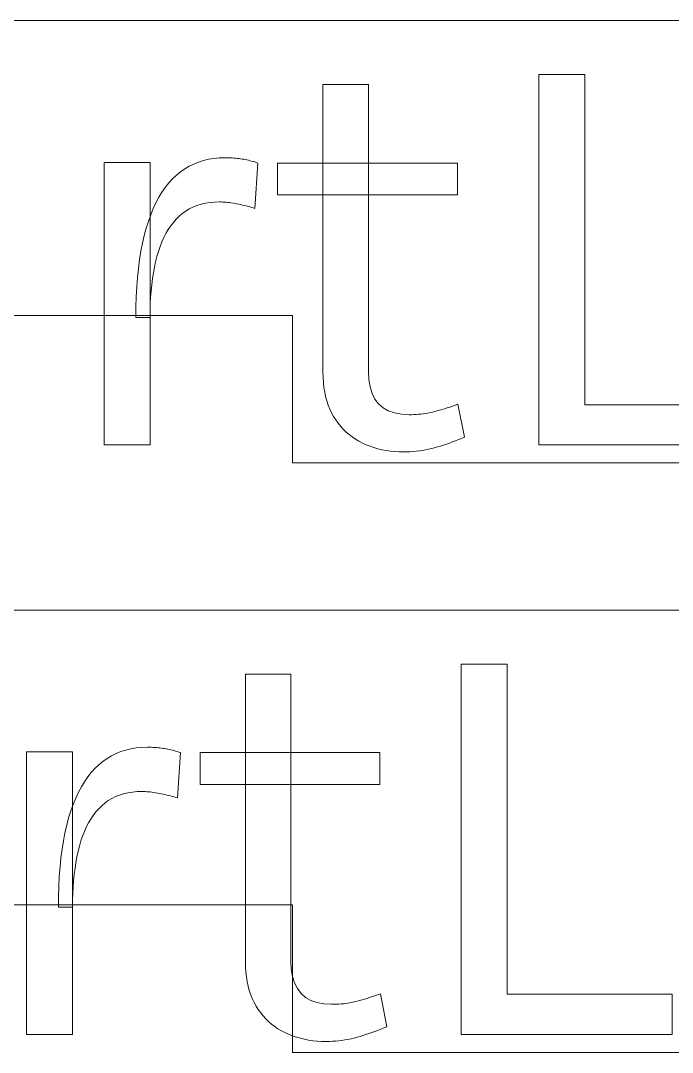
# Model space of a CAD drawing. Extents: x 0 to 393, y 0 to 389.
# Drawn here: x 72.46 to 85.73, y 344 to 365 of the extents above; entities that cross this region are included whole.
import ezdxf

# ---------------------------------------------------------------- set-up
doc = ezdxf.new("R2010")
doc.units = 0
doc.layers.get('0').update_dxf_attribs({"lineweight": 0})

msp = doc.modelspace()

# ---------------------------------------------------------------- linework, layer by layer
for p, q in [((138, 365), (6, 365)), ((83.01, 363.902), (83.946, 363.902)), ((83.01, 356.366), (83.01, 363.902)), ((83.01, 363.902), (83.01, 363.902)), ((83.946, 363.902), (83.946, 357.182)), ((78.618, 357.842), (78.618, 363.698)), ((78.618, 363.698), (79.542, 363.698)), ((79.542, 363.698), (79.542, 357.866)), ((74.16, 356.366), (74.16, 362.114)), ((74.16, 362.114), (75.096, 362.114)), ((75.096, 362.114), (75.096, 356.366)), ((75.892, 362.035), (75.985, 362.081)), ((75.985, 362.081), (76.082, 362.121)), ((76.082, 362.121), (76.183, 362.153)), ((76.183, 362.153), (76.287, 362.178)), ((76.287, 362.178), (76.394, 362.196)), ((76.394, 362.196), (76.505, 362.206)), ((76.505, 362.206), (76.62, 362.21)), ((76.62, 362.21), (76.62, 362.21)), ((76.62, 362.21), (76.658, 362.21)), ((76.658, 362.21), (76.695, 362.209)), ((76.695, 362.209), (76.732, 362.208)), ((76.732, 362.208), (76.768, 362.206)), ((76.768, 362.206), (76.804, 362.203)), ((76.804, 362.203), (76.839, 362.2)), ((76.839, 362.2), (76.873, 362.197)), ((76.873, 362.197), (76.906, 362.193)), ((76.906, 362.193), (76.939, 362.188)), ((76.939, 362.188), (76.971, 362.183)), ((76.971, 362.183), (77.003, 362.177)), ((77.003, 362.177), (77.035, 362.171)), ((77.035, 362.171), (77.067, 362.164)), ((77.067, 362.164), (77.099, 362.157)), ((77.099, 362.157), (77.131, 362.149)), ((77.131, 362.149), (77.163, 362.141)), ((77.163, 362.141), (77.195, 362.132)), ((77.195, 362.132), (77.227, 362.123)), ((77.227, 362.123), (77.26, 362.113)), ((77.292, 362.102), (77.232, 361.178)), ((77.26, 362.113), (77.292, 362.102)), ((77.292, 362.102), (77.292, 362.102)), ((77.694, 361.454), (77.694, 362.102)), ((77.694, 362.102), (81.354, 362.102)), ((81.354, 362.102), (81.354, 361.454)), ((75.554, 361.778), (75.633, 361.853)), ((75.633, 361.853), (75.716, 361.921)), ((75.716, 361.921), (75.802, 361.982)), ((75.802, 361.982), (75.892, 362.035)), ((75.408, 361.606), (75.479, 361.696)), ((75.479, 361.696), (75.554, 361.778)), ((75.277, 361.404), (75.34, 361.509)), ((75.34, 361.509), (75.408, 361.606)), ((81.354, 361.454), (77.694, 361.454)), ((81.354, 361.454), (81.354, 361.454)), ((75.162, 361.174), (75.217, 361.293)), ((75.217, 361.293), (75.277, 361.404)), ((75.971, 361.205), (75.895, 361.167)), ((76.052, 361.237), (75.971, 361.205)), ((76.136, 361.263), (76.052, 361.237)), ((76.224, 361.284), (76.136, 361.263)), ((76.316, 361.298), (76.224, 361.284)), ((76.412, 361.307), (76.316, 361.298)), ((76.512, 361.31), (76.412, 361.307)), ((76.544, 361.31), (76.512, 361.31)), ((76.512, 361.31), (76.512, 361.31)), ((76.576, 361.308), (76.544, 361.31)), ((76.609, 361.306), (76.576, 361.308)), ((76.644, 361.304), (76.609, 361.306)), ((76.678, 361.3), (76.644, 361.304)), ((76.714, 361.296), (76.678, 361.3)), ((76.751, 361.291), (76.714, 361.296)), ((76.788, 361.285), (76.751, 361.291)), ((76.827, 361.278), (76.788, 361.285)), ((76.866, 361.271), (76.827, 361.278)), ((76.905, 361.263), (76.866, 361.271)), ((76.944, 361.255), (76.905, 361.263)), ((76.982, 361.246), (76.944, 361.255)), ((77.02, 361.237), (76.982, 361.246)), ((77.056, 361.228), (77.02, 361.237)), ((77.093, 361.219), (77.056, 361.228)), ((77.129, 361.209), (77.093, 361.219)), ((77.164, 361.199), (77.129, 361.209)), ((75.062, 360.914), (75.11, 361.048)), ((75.11, 361.048), (75.162, 361.174)), ((75.69, 361.019), (75.629, 360.958)), ((75.754, 361.074), (75.69, 361.019)), ((75.823, 361.124), (75.754, 361.074)), ((75.895, 361.167), (75.823, 361.124)), ((77.198, 361.189), (77.164, 361.199)), ((77.232, 361.178), (77.198, 361.189)), ((75.018, 360.773), (75.062, 360.914)), ((75.518, 360.823), (75.468, 360.748)), ((75.572, 360.893), (75.518, 360.823)), ((75.629, 360.958), (75.572, 360.893)), ((74.942, 360.469), (74.978, 360.625)), ((74.978, 360.625), (75.018, 360.773)), ((75.377, 360.584), (75.337, 360.495)), ((75.421, 360.669), (75.377, 360.584)), ((75.468, 360.748), (75.421, 360.669)), ((74.911, 360.306), (74.942, 360.469)), ((75.3, 360.402), (75.267, 360.303)), ((75.337, 360.495), (75.3, 360.402)), ((74.884, 360.136), (74.911, 360.306)), ((75.237, 360.2), (75.21, 360.093)), ((75.267, 360.303), (75.237, 360.2)), ((74.842, 359.773), (74.861, 359.958)), ((74.861, 359.958), (74.884, 360.136)), ((75.186, 359.981), (75.165, 359.866)), ((75.21, 360.093), (75.186, 359.981)), ((74.827, 359.58), (74.842, 359.773)), ((75.147, 359.748), (75.131, 359.625)), ((75.165, 359.866), (75.147, 359.748)), ((74.816, 359.38), (74.827, 359.58)), ((75.131, 359.625), (75.119, 359.499)), ((74.81, 359.173), (74.816, 359.38)), ((75.109, 359.37), (75.102, 359.236)), ((75.119, 359.499), (75.109, 359.37)), ((74.808, 358.958), (74.81, 359.173)), ((75.102, 359.236), (75.097, 359.099)), ((66, 359), (78, 359)), ((75.096, 358.958), (74.808, 358.958)), ((75.097, 359.099), (75.096, 358.958)), ((75.096, 358.958), (75.096, 358.958)), ((75.096, 358.958), (75.096, 358.958)), ((78, 359), (78, 356)), ((78.62, 357.736), (78.618, 357.842)), ((78.618, 357.842), (78.618, 357.842)), ((79.542, 357.866), (79.55, 357.697)), ((78.627, 357.633), (78.62, 357.736)), ((78.637, 357.534), (78.627, 357.633)), ((79.55, 357.697), (79.575, 357.546)), ((78.653, 357.439), (78.637, 357.534)), ((78.672, 357.347), (78.653, 357.439)), ((79.575, 357.546), (79.617, 357.413)), ((78.696, 357.259), (78.672, 357.347)), ((78.724, 357.174), (78.696, 357.259)), ((79.617, 357.413), (79.674, 357.298)), ((79.674, 357.298), (79.749, 357.2)), ((78.756, 357.093), (78.724, 357.174)), ((78.793, 357.016), (78.756, 357.093)), ((78.834, 356.942), (78.793, 357.016)), ((79.749, 357.2), (79.84, 357.12)), ((79.84, 357.12), (79.948, 357.058)), ((79.948, 357.058), (80.072, 357.014)), ((80.072, 357.014), (80.213, 356.987)), ((80.66, 356.997), (80.707, 357.004)), ((80.707, 357.004), (80.754, 357.013)), ((80.754, 357.013), (80.801, 357.022)), ((80.801, 357.022), (80.847, 357.032)), ((80.847, 357.032), (80.894, 357.043)), ((80.894, 357.043), (80.942, 357.056)), ((80.942, 357.056), (80.991, 357.069)), ((80.991, 357.069), (81.041, 357.084)), ((81.041, 357.084), (81.092, 357.099)), ((81.092, 357.099), (81.145, 357.116)), ((81.145, 357.116), (81.198, 357.134)), ((81.198, 357.134), (81.253, 357.153)), ((81.253, 357.153), (81.309, 357.173)), ((81.309, 357.173), (81.366, 357.194)), ((81.366, 357.194), (81.366, 357.194)), ((81.366, 357.194), (81.498, 356.522)), ((83.946, 357.182), (87.306, 357.182)), ((78.879, 356.872), (78.834, 356.942)), ((78.927, 356.805), (78.879, 356.872)), ((78.978, 356.742), (78.927, 356.805)), ((80.213, 356.987), (80.37, 356.978)), ((80.37, 356.978), (80.419, 356.979)), ((80.37, 356.978), (80.37, 356.978)), ((80.419, 356.979), (80.468, 356.98)), ((80.468, 356.98), (80.516, 356.983)), ((80.516, 356.983), (80.564, 356.987)), ((80.564, 356.987), (80.612, 356.991)), ((80.612, 356.991), (80.66, 356.997)), ((79.032, 356.683), (78.978, 356.742)), ((79.089, 356.627), (79.032, 356.683)), ((79.149, 356.575), (79.089, 356.627)), ((79.213, 356.526), (79.149, 356.575)), ((79.279, 356.481), (79.213, 356.526)), ((79.349, 356.44), (79.279, 356.481)), ((79.422, 356.402), (79.349, 356.44)), ((79.497, 356.368), (79.422, 356.402)), ((81.132, 356.381), (81.071, 356.361)), ((81.193, 356.402), (81.132, 356.381)), ((81.254, 356.424), (81.193, 356.402)), ((81.315, 356.447), (81.254, 356.424)), ((81.376, 356.471), (81.315, 356.447)), ((81.437, 356.496), (81.376, 356.471)), ((81.498, 356.522), (81.437, 356.496)), ((75.096, 356.366), (74.16, 356.366)), ((75.096, 356.366), (75.096, 356.366)), ((79.575, 356.337), (79.497, 356.368)), ((79.654, 356.31), (79.575, 356.337)), ((79.735, 356.287), (79.654, 356.31)), ((79.818, 356.267), (79.735, 356.287)), ((79.903, 356.251), (79.818, 356.267)), ((79.99, 356.238), (79.903, 356.251)), ((80.079, 356.229), (79.99, 356.238)), ((80.169, 356.224), (80.079, 356.229)), ((80.262, 356.222), (80.169, 356.224)), ((80.327, 356.223), (80.262, 356.222)), ((80.262, 356.222), (80.262, 356.222)), ((80.262, 356.222), (80.262, 356.222)), ((80.391, 356.225), (80.327, 356.223)), ((80.455, 356.23), (80.391, 356.225)), ((80.518, 356.235), (80.455, 356.23)), ((80.581, 356.243), (80.518, 356.235)), ((80.643, 356.252), (80.581, 356.243)), ((80.705, 356.263), (80.643, 356.252)), ((80.767, 356.276), (80.705, 356.263)), ((80.828, 356.29), (80.767, 356.276)), ((80.889, 356.306), (80.828, 356.29)), ((80.95, 356.323), (80.889, 356.306)), ((81.01, 356.342), (80.95, 356.323)), ((81.071, 356.361), (81.01, 356.342)), ((87.306, 356.366), (83.01, 356.366)), ((78, 356), (90, 356)), ((138, 353), (6, 353)), ((81.432, 351.902), (82.368, 351.902)), ((81.432, 344.366), (81.432, 351.902)), ((81.432, 351.902), (81.432, 351.902)), ((82.368, 351.902), (82.368, 345.182)), ((77.04, 345.842), (77.04, 351.698)), ((77.04, 351.698), (77.964, 351.698)), ((77.964, 351.698), (77.964, 345.866)), ((72.582, 344.366), (72.582, 350.114)), ((72.582, 350.114), (73.518, 350.114)), ((73.518, 350.114), (73.518, 344.366)), ((74.314, 350.035), (74.407, 350.081)), ((74.407, 350.081), (74.504, 350.121)), ((74.504, 350.121), (74.605, 350.153)), ((74.605, 350.153), (74.709, 350.178)), ((74.709, 350.178), (74.816, 350.196)), ((74.816, 350.196), (74.927, 350.206)), ((74.927, 350.206), (75.042, 350.21)), ((75.042, 350.21), (75.042, 350.21)), ((75.042, 350.21), (75.08, 350.21)), ((75.08, 350.21), (75.117, 350.209)), ((75.117, 350.209), (75.154, 350.208)), ((75.154, 350.208), (75.19, 350.206)), ((75.19, 350.206), (75.226, 350.203)), ((75.226, 350.203), (75.261, 350.2)), ((75.261, 350.2), (75.295, 350.197)), ((75.295, 350.197), (75.328, 350.193)), ((75.328, 350.193), (75.361, 350.188)), ((75.361, 350.188), (75.393, 350.183)), ((75.393, 350.183), (75.425, 350.177)), ((75.425, 350.177), (75.457, 350.171)), ((75.457, 350.171), (75.489, 350.164)), ((75.489, 350.164), (75.521, 350.157)), ((75.521, 350.157), (75.553, 350.149)), ((75.553, 350.149), (75.585, 350.141)), ((75.585, 350.141), (75.617, 350.132)), ((75.617, 350.132), (75.649, 350.123)), ((75.649, 350.123), (75.682, 350.113)), ((75.714, 350.102), (75.654, 349.178)), ((75.682, 350.113), (75.714, 350.102)), ((75.714, 350.102), (75.714, 350.102)), ((76.116, 349.454), (76.116, 350.102)), ((76.116, 350.102), (79.776, 350.102)), ((79.776, 350.102), (79.776, 349.454)), ((74.055, 349.853), (74.138, 349.921)), ((74.138, 349.921), (74.224, 349.982)), ((74.224, 349.982), (74.314, 350.035)), ((73.83, 349.606), (73.901, 349.696)), ((73.901, 349.696), (73.976, 349.778)), ((73.976, 349.778), (74.055, 349.853)), ((73.699, 349.404), (73.762, 349.509)), ((73.762, 349.509), (73.83, 349.606)), ((79.776, 349.454), (76.116, 349.454)), ((79.776, 349.454), (79.776, 349.454)), ((73.584, 349.174), (73.639, 349.293)), ((73.639, 349.293), (73.699, 349.404)), ((74.474, 349.237), (74.393, 349.205)), ((74.558, 349.263), (74.474, 349.237)), ((74.646, 349.284), (74.558, 349.263)), ((74.738, 349.298), (74.646, 349.284)), ((74.834, 349.307), (74.738, 349.298)), ((74.934, 349.31), (74.834, 349.307)), ((74.966, 349.31), (74.934, 349.31)), ((74.934, 349.31), (74.934, 349.31)), ((74.998, 349.308), (74.966, 349.31)), ((75.031, 349.306), (74.998, 349.308)), ((75.066, 349.304), (75.031, 349.306)), ((75.1, 349.3), (75.066, 349.304)), ((75.136, 349.296), (75.1, 349.3)), ((75.173, 349.291), (75.136, 349.296)), ((75.21, 349.285), (75.173, 349.291)), ((75.249, 349.278), (75.21, 349.285)), ((75.288, 349.271), (75.249, 349.278)), ((75.327, 349.263), (75.288, 349.271)), ((75.366, 349.255), (75.327, 349.263)), ((75.404, 349.246), (75.366, 349.255)), ((75.442, 349.237), (75.404, 349.246)), ((75.478, 349.228), (75.442, 349.237)), ((73.484, 348.914), (73.532, 349.048)), ((73.532, 349.048), (73.584, 349.174)), ((74.176, 349.074), (74.112, 349.019)), ((74.245, 349.124), (74.176, 349.074)), ((74.317, 349.167), (74.245, 349.124)), ((74.393, 349.205), (74.317, 349.167)), ((75.515, 349.219), (75.478, 349.228)), ((75.55, 349.209), (75.515, 349.219)), ((75.586, 349.199), (75.55, 349.209)), ((75.62, 349.189), (75.586, 349.199)), ((75.654, 349.178), (75.62, 349.189)), ((73.44, 348.773), (73.484, 348.914)), ((73.94, 348.823), (73.89, 348.748)), ((73.994, 348.893), (73.94, 348.823)), ((74.051, 348.958), (73.994, 348.893)), ((74.112, 349.019), (74.051, 348.958)), ((73.364, 348.469), (73.4, 348.625)), ((73.4, 348.625), (73.44, 348.773)), ((73.843, 348.669), (73.799, 348.584)), ((73.89, 348.748), (73.843, 348.669)), ((73.333, 348.306), (73.364, 348.469)), ((73.722, 348.402), (73.689, 348.303)), ((73.759, 348.495), (73.722, 348.402)), ((73.799, 348.584), (73.759, 348.495)), ((73.306, 348.136), (73.333, 348.306)), ((73.659, 348.2), (73.632, 348.093)), ((73.689, 348.303), (73.659, 348.2)), ((73.282, 347.958), (73.306, 348.136)), ((73.608, 347.981), (73.587, 347.866)), ((73.632, 348.093), (73.608, 347.981)), ((73.249, 347.58), (73.264, 347.773)), ((73.264, 347.773), (73.282, 347.958)), ((73.587, 347.866), (73.569, 347.748)), ((73.238, 347.38), (73.249, 347.58)), ((73.553, 347.625), (73.541, 347.499)), ((73.569, 347.748), (73.553, 347.625)), ((73.232, 347.173), (73.238, 347.38)), ((73.531, 347.37), (73.524, 347.236)), ((73.541, 347.499), (73.531, 347.37)), ((73.23, 346.958), (73.232, 347.173)), ((73.524, 347.236), (73.519, 347.099)), ((66, 347), (78, 347)), ((73.518, 346.958), (73.23, 346.958)), ((73.519, 347.099), (73.518, 346.958)), ((73.518, 346.958), (73.518, 346.958)), ((73.518, 346.958), (73.518, 346.958)), ((78, 347), (78, 344)), ((77.042, 345.736), (77.04, 345.842)), ((77.04, 345.842), (77.04, 345.842)), ((77.049, 345.633), (77.042, 345.736)), ((77.964, 345.866), (77.972, 345.697)), ((77.972, 345.697), (77.997, 345.546)), ((77.059, 345.534), (77.049, 345.633)), ((77.075, 345.439), (77.059, 345.534)), ((77.997, 345.546), (78.039, 345.413)), ((77.094, 345.347), (77.075, 345.439)), ((77.118, 345.259), (77.094, 345.347)), ((77.146, 345.174), (77.118, 345.259)), ((78.039, 345.413), (78.096, 345.298)), ((78.096, 345.298), (78.171, 345.2)), ((77.178, 345.093), (77.146, 345.174)), ((77.215, 345.016), (77.178, 345.093)), ((78.171, 345.2), (78.262, 345.12)), ((78.262, 345.12), (78.37, 345.058)), ((78.37, 345.058), (78.494, 345.014)), ((79.223, 345.022), (79.269, 345.032)), ((79.269, 345.032), (79.316, 345.043)), ((79.316, 345.043), (79.364, 345.056)), ((79.364, 345.056), (79.413, 345.069)), ((79.413, 345.069), (79.463, 345.084)), ((79.463, 345.084), (79.514, 345.099)), ((79.514, 345.099), (79.567, 345.116)), ((79.567, 345.116), (79.62, 345.134)), ((79.62, 345.134), (79.675, 345.153)), ((79.675, 345.153), (79.731, 345.173)), ((79.731, 345.173), (79.788, 345.194)), ((79.788, 345.194), (79.788, 345.194)), ((79.788, 345.194), (79.92, 344.522)), ((82.368, 345.182), (85.728, 345.182)), ((85.728, 345.182), (85.728, 344.366)), ((77.256, 344.942), (77.215, 345.016)), ((77.301, 344.872), (77.256, 344.942)), ((77.349, 344.805), (77.301, 344.872)), ((78.494, 345.014), (78.635, 344.987)), ((78.635, 344.987), (78.792, 344.978)), ((78.792, 344.978), (78.841, 344.979)), ((78.792, 344.978), (78.792, 344.978)), ((78.841, 344.979), (78.89, 344.98)), ((78.89, 344.98), (78.938, 344.983)), ((78.938, 344.983), (78.986, 344.987)), ((78.986, 344.987), (79.034, 344.991)), ((79.034, 344.991), (79.082, 344.997)), ((79.082, 344.997), (79.129, 345.004)), ((79.129, 345.004), (79.176, 345.013)), ((79.176, 345.013), (79.223, 345.022)), ((77.4, 344.742), (77.349, 344.805)), ((77.454, 344.683), (77.4, 344.742)), ((77.511, 344.627), (77.454, 344.683)), ((77.571, 344.575), (77.511, 344.627)), ((77.635, 344.526), (77.571, 344.575)), ((77.701, 344.481), (77.635, 344.526)), ((77.771, 344.44), (77.701, 344.481)), ((77.844, 344.402), (77.771, 344.44)), ((77.919, 344.368), (77.844, 344.402)), ((79.615, 344.402), (79.554, 344.381)), ((79.676, 344.424), (79.615, 344.402)), ((79.737, 344.447), (79.676, 344.424)), ((79.798, 344.471), (79.737, 344.447)), ((79.859, 344.496), (79.798, 344.471)), ((79.92, 344.522), (79.859, 344.496)), ((73.518, 344.366), (72.582, 344.366)), ((73.518, 344.366), (73.518, 344.366)), ((77.997, 344.337), (77.919, 344.368)), ((78.076, 344.31), (77.997, 344.337)), ((78.157, 344.287), (78.076, 344.31)), ((78.24, 344.267), (78.157, 344.287)), ((78.325, 344.251), (78.24, 344.267)), ((78.412, 344.238), (78.325, 344.251)), ((78.501, 344.229), (78.412, 344.238)), ((78.591, 344.224), (78.501, 344.229)), ((78.684, 344.222), (78.591, 344.224)), ((78.749, 344.223), (78.684, 344.222)), ((78.684, 344.222), (78.684, 344.222)), ((78.684, 344.222), (78.684, 344.222)), ((78.813, 344.225), (78.749, 344.223)), ((78.877, 344.23), (78.813, 344.225)), ((78.94, 344.235), (78.877, 344.23)), ((79.003, 344.243), (78.94, 344.235)), ((79.065, 344.252), (79.003, 344.243)), ((79.127, 344.263), (79.065, 344.252)), ((79.189, 344.276), (79.127, 344.263)), ((79.25, 344.29), (79.189, 344.276)), ((79.311, 344.306), (79.25, 344.29)), ((79.372, 344.323), (79.311, 344.306)), ((79.432, 344.342), (79.372, 344.323)), ((79.493, 344.361), (79.432, 344.342)), ((79.554, 344.381), (79.493, 344.361)), ((85.728, 344.366), (81.432, 344.366)), ((78, 344), (90, 344))]:
    msp.add_line(p, q)

doc.saveas('drawing.dxf')
